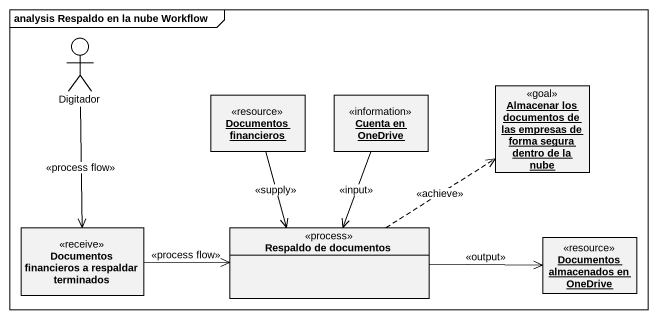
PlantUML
@startuml
mainframe analysis Respaldo en la nube Workflow
allowmixing
hide circle
hide empty members
actor Digitador
object "Documentos financieros" as Documentos_financieros <<resource>>
object "Cuenta en OneDrive" as Cuenta_en_OneDrive <<information>>
object "Almacenar los documentos de las empresas de forma segura dentro de la nube" as Almacenar_los_documentos_de <<goal>>
class "Documentos financieros a respaldar terminados" as Documentos_financieros_a <<receive>>
class "Respaldo de documentos" as Respaldo_de_documentos <<process>>
object "Documentos almacenados en OneDrive" as Documentos_almacenados_en <<resource>>
Digitador --> Documentos_financieros_a : <<process flow>>
Documentos_financieros --> Respaldo_de_documentos : <<supply>>
Cuenta_en_OneDrive --> Respaldo_de_documentos : <<input>>
Documentos_financieros_a -right-> Respaldo_de_documentos : <<process flow>>
Respaldo_de_documentos .up.> Almacenar_los_documentos_de : <<achieve>>
Respaldo_de_documentos -right-> Documentos_almacenados_en : <<output>>
@enduml
